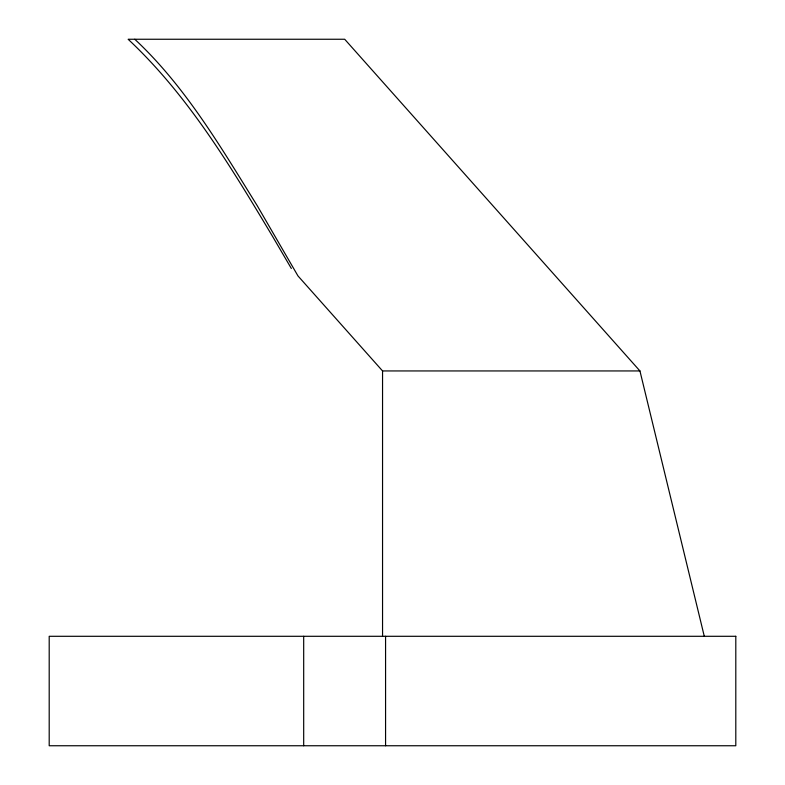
<?xml version="1.0" encoding="UTF-8"?>
<svg xmlns="http://www.w3.org/2000/svg" width="785" height="785" viewBox="0 0 785 785"><rect width="100%" height="100%" fill="white"/><g stroke="black" fill="none" stroke-linecap="round" stroke-linejoin="round"><path stroke-width="1.18" d="M134.775 39.25C185.486 86.605 220.84 147.188 257.166 205.582L297.966 275.918L382.55 370.942L639.942 370.942L704.292 636.292M639.942 370.942L344.693 39.25L128.122 39.25C188.057 95.338 230.653 166.43 272.503 236.305L291.333 268.47M385.572 636.292L385.572 745.75M382.55 370.942L382.55 636.292M303.687 636.292L303.687 745.75M735.8 636.292L49.2 636.292L49.2 745.75L735.8 745.75L735.8 636.292"/></g></svg>
